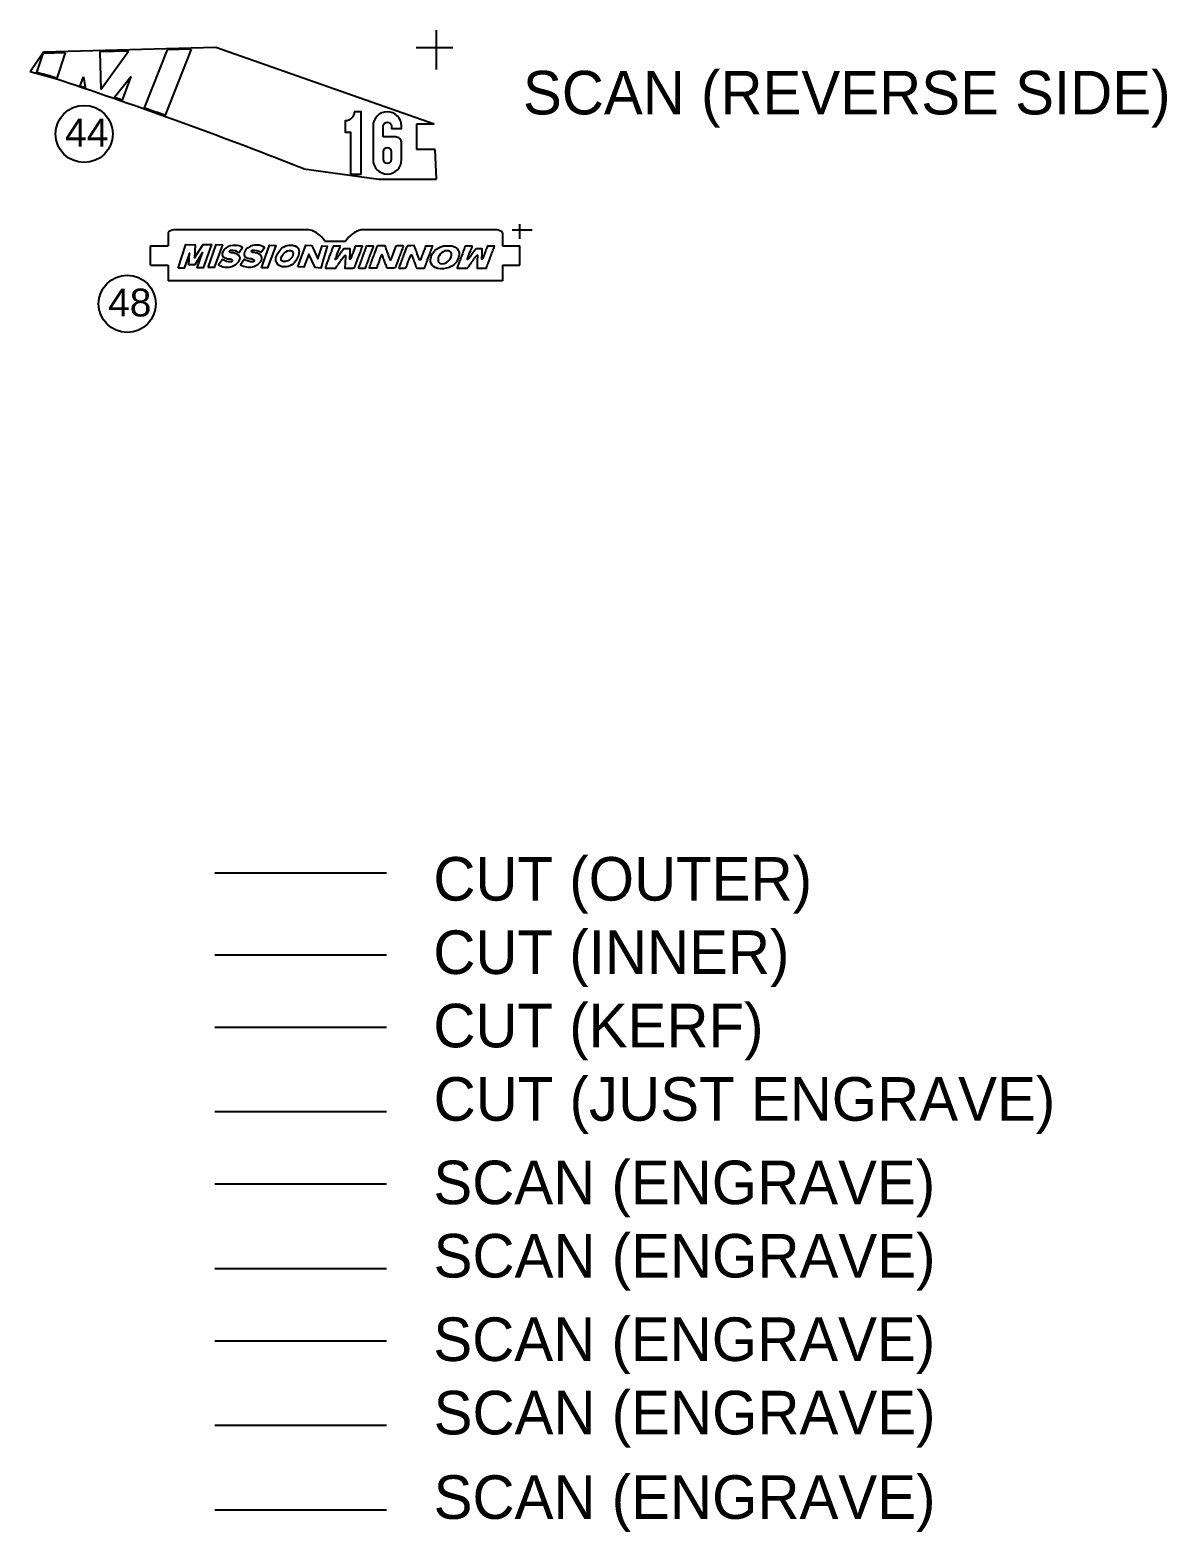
# Model space of a CAD drawing. Header units: centimetres. Extents: x 56783 to 57745, y 15612 to 15912.
# Drawn here: x 57294 to 57489.7, y 15640.7 to 15899.2 of the extents above; entities that cross this region are included whole.
import ezdxf

# ---------------------------------------------------------------- set-up
doc = ezdxf.new("R2010")
doc.units = ezdxf.units.CM
doc.header["$MEASUREMENT"] = 0
for name, color, linetype in [('Exterior', 7, 'Continuous'), ('Interior', 4, 'Continuous'), ('Kerf', 1, 'Continuous'), ('Lineas', 3, 'Continuous'), ('NUMEROS', 7, 'Continuous'), ('Publicidades', 6, 'Continuous'), ('Publicidades 2', 30, 'Continuous'), ('Publicidades 3', 2, 'Continuous'), ('Publicidades 4', 5, 'Continuous'), ('Publicidades 5', 8, 'Continuous')]:
    doc.layers.add(name, color=color, linetype=linetype)

msp = doc.modelspace()

# ---------------------------------------------------------------- linework, layer by layer
for p, q in [((57317.75, 15864.3), (57317.75, 15862.07)), ((57342.06, 15864.79), (57318.76, 15864.79)), ((57374.31, 15864.79), (57351.01, 15864.79)), ((57375.32, 15864.3), (57375.32, 15862.07)), ((57314.75, 15862.07), (57317.75, 15862.07)), ((57314.75, 15858.74), (57314.75, 15862.07)), ((57344.76, 15862.83), (57348.31, 15862.83)), ((57375.32, 15862.07), (57378.32, 15862.07)), ((57378.32, 15858.74), (57378.32, 15862.07)), ((57314.75, 15858.74), (57317.75, 15858.74)), ((57317.75, 15858.74), (57317.75, 15856.02)), ((57375.32, 15858.74), (57375.32, 15856.02)), ((57375.32, 15858.74), (57378.32, 15858.74)), ((57375.32, 15856.02), (57317.75, 15856.02))]:
    msp.add_line(p, q)
for centre, radius, start, end in [((57318.77, 15863.48), 1.31, 90.4821, 141.4824), ((57341.08, 15860.59), 4.31, 31.3958, 76.9072), ((57351.99, 15860.59), 4.31, 103.0928, 148.6042), ((57374.3, 15863.48), 1.31, 38.5176, 89.5179)]:
    msp.add_arc(centre, radius, start, end)
at = {"layer": 'Exterior'}
for p, q in [((57296.31, 15895.37), (57294, 15891.97)), ((57325.96, 15896.19), (57296.31, 15895.37)), ((57363.53, 15882.99), (57325.96, 15896.19)), ((57363.53, 15882.99), (57360.53, 15882.99)), ((57360.53, 15882.99), (57360.53, 15878.64)), ((57363.74, 15878.64), (57360.53, 15878.64)), ((57363.98, 15873.53), (57363.74, 15878.64)), ((57341.13, 15875.29), (57354.05, 15873.53)), ((57354.05, 15873.53), (57363.98, 15873.53)), ((57325.82, 15754.15), (57355.36, 15754.15))]:
    msp.add_line(p, q, dxfattribs=at)
for centre, radius, start, end in [((57276.39, 15818.48), 75.57, 71.3102, 76.5269), ((57046.66, 15130.58), 800.81, 68.42516, 71.51148)]:
    msp.add_arc(centre, radius, start, end, dxfattribs=at)
at = {"layer": 'Interior'}
msp.add_line((57325.82, 15740.03), (57355.36, 15740.03), dxfattribs=at)
at = {"layer": 'Kerf'}
msp.add_line((57325.82, 15727.57), (57355.36, 15727.57), dxfattribs=at)
at = {"layer": 'Lineas'}
for p, q in [((57363.98, 15892.39), (57363.98, 15899.19)), ((57360.48, 15896.19), (57366.76, 15896.19)), ((57377, 15864.79), (57380.39, 15864.79)), ((57378.32, 15863.27), (57378.32, 15865.79)), ((57325.82, 15713.03), (57355.36, 15713.03))]:
    msp.add_line(p, q, dxfattribs=at)
at = {"layer": 'NUMEROS'}
for centre in [(57303.32, 15881.3), (57310.73, 15852.06)]:
    msp.add_circle(centre, 4.92, dxfattribs=at)
at = {"layer": 'Publicidades'}
msp.add_line((57325.82, 15700.57), (57355.36, 15700.57), dxfattribs=at)
at = {"layer": 'Publicidades 2'}
for p, q in [((57346.19, 15862.07), (57347.43, 15862.07)), ((57350.01, 15862.07), (57351.23, 15862.06)), ((57351.88, 15862.06), (57353.15, 15862.06)), ((57362.05, 15862.05), (57363.33, 15862.05)), ((57368.9, 15862.05), (57370.13, 15862.05)), ((57372.73, 15862.04), (57373.95, 15862.04)), ((57325.82, 15686.03), (57355.36, 15686.03))]:
    msp.add_line(p, q, dxfattribs=at)
for points in [[(57319.48, 15858.22), (57320.83, 15862.29), (57322.43, 15862.24), (57322.32, 15859.98), (57323.78, 15862.27), (57325.21, 15862.28), (57323.78, 15858.26), (57322.76, 15858.25), (57323.67, 15860.88), (57322.37, 15858.79), (57321.32, 15858.79), (57321.47, 15860.8), (57320.52, 15858.18)], [(57324.64, 15858.32), (57326.03, 15862.26), (57327.1, 15862.2), (57325.69, 15858.33)], [(57333.83, 15858.24), (57335.22, 15862.17), (57336.29, 15862.12), (57334.88, 15858.24)], [(57340.07, 15858.41), (57341.46, 15862.14), (57342.52, 15862.1), (57343.55, 15859.79), (57344.25, 15862.02), (57345.15, 15861.99), (57344.03, 15858.23), (57343.09, 15858.33), (57341.96, 15860.6), (57341.14, 15858.35)]]:
    msp.add_lwpolyline(points, close=True, dxfattribs=at)
for points in [[(57329.92, 15860.86), (57330.55, 15861.75, 0.169411), (57329.33, 15862.13, 0.173593), (57327.76, 15861.71, 0.156462), (57327.11, 15860.91, 0.307053), (57327.26, 15860.14, 0.151723), (57328.27, 15859.81, -0.249241), (57328.81, 15859.54, -0.590793), (57328.55, 15859.27, -0.17563), (57327.14, 15859.72), (57326.45, 15858.76, 0.200431), (57328.52, 15858.43, 0.214398), (57330.05, 15859.56, 0.340644), (57329.94, 15860.39, 0.168957), (57328.59, 15860.85, -0.372902), (57328.35, 15861.06, -0.465465), (57328.54, 15861.28, -0.230659), (57329.92, 15860.86, 1.723633)], [(57333.7, 15860.89), (57334.33, 15861.78, 0.169411), (57333.11, 15862.16, 0.173593), (57331.53, 15861.73, 0.156462), (57330.89, 15860.93, 0.307053), (57331.04, 15860.16, 0.151723), (57332.05, 15859.84, -0.249241), (57332.59, 15859.56, -0.590793), (57332.33, 15859.29, -0.17563), (57330.92, 15859.74), (57330.23, 15858.78, 0.200431), (57332.29, 15858.45, 0.214398), (57333.83, 15859.59, 0.340644), (57333.72, 15860.42, 0.168957), (57332.37, 15860.88, -0.372902), (57332.13, 15861.08, -0.465465), (57332.32, 15861.3, -0.230659), (57333.7, 15860.89, 1.723633)], [(57336.83, 15861.03, -0.261588), (57338.58, 15862.15, -0.051373), (57339.33, 15862.12, -0.274302), (57340.28, 15861.35, -0.195844), (57339.74, 15859.48, -0.307535), (57337.41, 15858.45, -0.489538), (57336.37, 15860.26, -0.061327), (57336.83, 15861.03, -1.922563)]]:
    msp.add_lwpolyline(points, format="xyb", dxfattribs=at)
msp.add_lwpolyline([(57337.54, 15860.59, -0.178384), (57338.64, 15861.26, -0.209935), (57339.06, 15861.16, -0.078724), (57339.23, 15860.93, -0.279849), (57339.01, 15859.97, -0.288412), (57337.56, 15859.37, -0.495126), (57337.22, 15859.9, -0.109562)], format="xyb", close=True, dxfattribs=at)
for points, knots in [([(57346.19, 15862.07), (57346.17, 15861.97), (57346.13, 15861.86), (57346.06, 15861.71), (57346.03, 15861.64), (57346, 15861.55), (57346, 15861.51), (57346, 15861.47), (57345.99, 15861.43), (57345.96, 15861.42), (57345.94, 15861.4), (57345.91, 15861.33), (57345.89, 15861.26), (57345.88, 15861.18), (57345.84, 15861.08), (57345.8, 15861.01), (57345.77, 15860.95), (57345.74, 15860.86), (57345.74, 15860.82), (57345.74, 15860.78), (57345.72, 15860.73), (57345.7, 15860.72), (57345.68, 15860.71), (57345.65, 15860.66), (57345.65, 15860.62), (57345.65, 15860.58), (57345.62, 15860.47), (57345.57, 15860.37), (57345.52, 15860.28), (57345.48, 15860.18), (57345.48, 15860.16), (57345.48, 15860.11), (57345.24, 15859.44), (57345.15, 15859.23), (57345.11, 15859.16), (57345.09, 15859.07), (57345.09, 15859.03), (57345.09, 15858.99), (57345.07, 15858.96), (57345.05, 15858.94), (57345.03, 15858.93), (57345, 15858.86), (57344.98, 15858.78), (57344.96, 15858.71), (57344.92, 15858.6), (57344.89, 15858.53), (57344.85, 15858.47), (57344.83, 15858.37), (57344.83, 15858.32), (57344.83, 15858.32), (57344.83, 15858.22), (57344.83, 15858.22), (57344.83, 15858.22), (57346.6, 15858.22), (57346.6, 15858.22), (57346.6, 15858.22), (57346.81, 15858.52), (57346.81, 15858.52), (57347.05, 15858.87), (57347.41, 15859.38), (57347.49, 15859.49), (57347.52, 15859.53), (57347.68, 15859.76), (57347.85, 15860), (57348.05, 15860.3), (57348.18, 15860.43), (57348.23, 15860.43), (57348.31, 15860.43), (57348.31, 15860.41), (57348.29, 15860.23), (57348.28, 15860.11), (57348.25, 15859.62), (57348.24, 15859.12), (57348.24, 15859.12), (57348.2, 15858.22), (57348.2, 15858.22), (57348.2, 15858.22), (57348.98, 15858.22), (57348.98, 15858.22), (57349.41, 15858.22), (57349.78, 15858.23), (57349.81, 15858.25), (57349.84, 15858.27), (57349.88, 15858.34), (57349.9, 15858.41), (57349.91, 15858.48), (57349.95, 15858.59), (57349.98, 15858.65), (57350.02, 15858.71), (57350.04, 15858.78), (57350.04, 15858.81), (57350.04, 15858.84), (57350.07, 15858.92), (57350.11, 15858.98), (57350.14, 15859.05), (57350.17, 15859.14), (57350.17, 15859.18), (57350.17, 15859.21), (57350.19, 15859.26), (57350.21, 15859.29), (57350.23, 15859.31), (57350.27, 15859.39), (57350.3, 15859.48), (57350.32, 15859.56), (57350.4, 15859.79), (57350.48, 15860), (57350.56, 15860.2), (57350.68, 15860.52), (57350.74, 15860.69), (57350.81, 15860.87), (57350.88, 15861.08), (57350.91, 15861.14), (57350.94, 15861.21), (57350.96, 15861.29), (57350.96, 15861.32), (57350.96, 15861.36), (57350.98, 15861.39), (57351, 15861.41), (57351.02, 15861.42), (57351.05, 15861.49), (57351.07, 15861.56), (57351.08, 15861.64), (57351.13, 15861.75), (57351.16, 15861.83), (57351.2, 15861.9), (57351.22, 15861.98), (57351.23, 15862.06)], [0.1881178, 0.1881178, 0.1881178, 0.1881178, 0.1927711, 0.1927711, 0.1927711, 0.2048193, 0.2048193, 0.2048193, 0.2168675, 0.2168675, 0.2168675, 0.2289157, 0.2289157, 0.2289157, 0.2409639, 0.2409639, 0.2409639, 0.253012, 0.253012, 0.253012, 0.2650602, 0.2650602, 0.2650602, 0.2771084, 0.2771084, 0.2771084, 0.2891566, 0.2891566, 0.2891566, 0.3012048, 0.3012048, 0.3012048, 0.313253, 0.313253, 0.313253, 0.3253012, 0.3253012, 0.3253012, 0.3373494, 0.3373494, 0.3373494, 0.3493976, 0.3493976, 0.3493976, 0.3614458, 0.3614458, 0.3614458, 0.373494, 0.373494, 0.373494, 0.3855422, 0.3855422, 0.3855422, 0.3975904, 0.3975904, 0.3975904, 0.4096386, 0.4096386, 0.4096386, 0.4216867, 0.4216867, 0.4216867, 0.4337349, 0.4337349, 0.4337349, 0.4457831, 0.4457831, 0.4457831, 0.4578313, 0.4578313, 0.4578313, 0.4698795, 0.4698795, 0.4698795, 0.4819277, 0.4819277, 0.4819277, 0.4939759, 0.4939759, 0.4939759, 0.5060241, 0.5060241, 0.5060241, 0.5180723, 0.5180723, 0.5180723, 0.5301205, 0.5301205, 0.5301205, 0.5421687, 0.5421687, 0.5421687, 0.5542169, 0.5542169, 0.5542169, 0.5662651, 0.5662651, 0.5662651, 0.5783133, 0.5783133, 0.5783133, 0.5903614, 0.5903614, 0.5903614, 0.6024096, 0.6024096, 0.6024096, 0.6144578, 0.6144578, 0.6144578, 0.626506, 0.626506, 0.626506, 0.6385542, 0.6385542, 0.6385542, 0.6506024, 0.6506024, 0.6506024, 0.6626506, 0.6626506, 0.6626506, 0.6746988, 0.6746988, 0.6746988, 0.6792057, 0.6792057, 0.6792057, 0.6792057]), ([(57350.01, 15862.07), (57350, 15862.04), (57349.99, 15862.01), (57349.98, 15861.98), (57349.81, 15861.48), (57349.51, 15860.66), (57349.45, 15860.53), (57349.42, 15860.46), (57349.39, 15860.37), (57349.39, 15860.33), (57349.39, 15860.29), (57349.38, 15860.26), (57349.35, 15860.24), (57349.33, 15860.23), (57349.3, 15860.14), (57349.28, 15860.06), (57349.25, 15859.86), (57349.07, 15859.66), (57349.03, 15859.76), (57349.01, 15859.8), (57349.02, 15859.93), (57349.04, 15860.05), (57349.07, 15860.18), (57349.09, 15860.56), (57349.1, 15860.91), (57349.1, 15860.91), (57349.11, 15861.54), (57349.11, 15861.54), (57349.11, 15861.54), (57347.98, 15861.54), (57347.98, 15861.54), (57347.98, 15861.54), (57347.77, 15861.26), (57347.77, 15861.26), (57347.66, 15861.1), (57347.55, 15860.96), (57347.53, 15860.93), (57347.51, 15860.91), (57347.4, 15860.75), (57347.28, 15860.58), (57347.17, 15860.42), (57347.04, 15860.24), (57347.01, 15860.19), (57346.97, 15860.14), (57346.91, 15860.05), (57346.87, 15860), (57346.73, 15859.79), (57346.58, 15859.65), (57346.56, 15859.71), (57346.54, 15859.76), (57346.55, 15859.81), (57346.72, 15860.18), (57346.75, 15860.27), (57346.78, 15860.37), (57346.78, 15860.4), (57346.78, 15860.44), (57346.8, 15860.48), (57346.82, 15860.5), (57346.84, 15860.53), (57346.89, 15860.64), (57346.94, 15860.76), (57347.07, 15861.13), (57347.31, 15861.75), (57347.38, 15861.91), (57347.4, 15861.96), (57347.42, 15862.01), (57347.43, 15862.07)], [0.3439184, 0.3439184, 0.3439184, 0.3439184, 0.3478261, 0.3478261, 0.3478261, 0.3695652, 0.3695652, 0.3695652, 0.3913043, 0.3913043, 0.3913043, 0.4130435, 0.4130435, 0.4130435, 0.4347826, 0.4347826, 0.4347826, 0.4565217, 0.4565217, 0.4565217, 0.4782609, 0.4782609, 0.4782609, 0.5, 0.5, 0.5, 0.5217391, 0.5217391, 0.5217391, 0.5434783, 0.5434783, 0.5434783, 0.5652174, 0.5652174, 0.5652174, 0.5869565, 0.5869565, 0.5869565, 0.6086957, 0.6086957, 0.6086957, 0.6304348, 0.6304348, 0.6304348, 0.6521739, 0.6521739, 0.6521739, 0.673913, 0.673913, 0.673913, 0.6956522, 0.6956522, 0.6956522, 0.7173913, 0.7173913, 0.7173913, 0.7391304, 0.7391304, 0.7391304, 0.7608696, 0.7608696, 0.7608696, 0.7826087, 0.7826087, 0.7826087, 0.7894063, 0.7894063, 0.7894063, 0.7894063]), ([(57351.88, 15862.06), (57351.87, 15861.96), (57351.85, 15861.86), (57351.82, 15861.8), (57351.78, 15861.73), (57351.74, 15861.64), (57351.74, 15861.6), (57351.74, 15861.56), (57351.72, 15861.51), (57351.7, 15861.5), (57351.68, 15861.48), (57351.65, 15861.41), (57351.63, 15861.33), (57351.61, 15861.26), (57351.57, 15861.14), (57351.54, 15861.06), (57351.51, 15860.99), (57351.42, 15860.76), (57351.34, 15860.54), (57351.27, 15860.33), (57351.18, 15860.09), (57351.15, 15860.01), (57351.11, 15859.94), (57351.09, 15859.86), (57351.09, 15859.83), (57351.09, 15859.81), (57351.06, 15859.73), (57351.02, 15859.67), (57350.99, 15859.6), (57350.96, 15859.51), (57350.96, 15859.47), (57350.96, 15859.43), (57350.94, 15859.39), (57350.93, 15859.38), (57350.91, 15859.36), (57350.87, 15859.25), (57350.83, 15859.14), (57350.79, 15859.02), (57350.7, 15858.79), (57350.64, 15858.61), (57350.57, 15858.43), (57350.52, 15858.27), (57350.52, 15858.25), (57350.52, 15858.23), (57350.79, 15858.22), (57351.11, 15858.22), (57351.11, 15858.22), (57351.69, 15858.21), (57351.69, 15858.21), (57351.69, 15858.21), (57351.78, 15858.4), (57351.78, 15858.4), (57351.88, 15858.63), (57351.96, 15858.82), (57352.13, 15859.32), (57352.21, 15859.54), (57352.3, 15859.77), (57352.33, 15859.85), (57352.37, 15859.93), (57352.39, 15860.02), (57352.39, 15860.05), (57352.39, 15860.09), (57352.41, 15860.13), (57352.43, 15860.15), (57352.45, 15860.16), (57352.48, 15860.23), (57352.5, 15860.3), (57352.52, 15860.38), (57352.56, 15860.49), (57352.59, 15860.55), (57352.63, 15860.62), (57352.65, 15860.69), (57352.65, 15860.72), (57352.65, 15860.75), (57352.68, 15860.84), (57352.71, 15860.92), (57352.75, 15861), (57352.84, 15861.24), (57352.92, 15861.45), (57352.99, 15861.67), (57353.08, 15861.91), (57353.12, 15861.99), (57353.13, 15862.01), (57353.14, 15862.04), (57353.15, 15862.06)], [0.2734931, 0.2734931, 0.2734931, 0.2734931, 0.2884615, 0.2884615, 0.2884615, 0.3076923, 0.3076923, 0.3076923, 0.3269231, 0.3269231, 0.3269231, 0.3461538, 0.3461538, 0.3461538, 0.3653846, 0.3653846, 0.3653846, 0.3846154, 0.3846154, 0.3846154, 0.4038462, 0.4038462, 0.4038462, 0.4230769, 0.4230769, 0.4230769, 0.4423077, 0.4423077, 0.4423077, 0.4615385, 0.4615385, 0.4615385, 0.4807692, 0.4807692, 0.4807692, 0.5, 0.5, 0.5, 0.5192308, 0.5192308, 0.5192308, 0.5384615, 0.5384615, 0.5384615, 0.5576923, 0.5576923, 0.5576923, 0.5769231, 0.5769231, 0.5769231, 0.5961538, 0.5961538, 0.5961538, 0.6153846, 0.6153846, 0.6153846, 0.6346154, 0.6346154, 0.6346154, 0.6538462, 0.6538462, 0.6538462, 0.6730769, 0.6730769, 0.6730769, 0.6923077, 0.6923077, 0.6923077, 0.7115385, 0.7115385, 0.7115385, 0.7307692, 0.7307692, 0.7307692, 0.75, 0.75, 0.75, 0.7692308, 0.7692308, 0.7692308, 0.7884615, 0.7884615, 0.7884615, 0.7922304, 0.7922304, 0.7922304, 0.7922304]), ([(57353.84, 15862.06), (57353.79, 15862.02), (57353.74, 15861.93), (57353.72, 15861.86), (57353.7, 15861.79), (57353.66, 15861.68), (57353.63, 15861.61), (57353.59, 15861.55), (57353.57, 15861.47), (57353.57, 15861.44), (57353.57, 15861.41), (57353.54, 15861.33), (57353.51, 15861.25), (57353.47, 15861.17), (57353.35, 15860.85), (57353.24, 15860.54), (57353.13, 15860.23), (57353, 15859.91), (57352.97, 15859.83), (57352.94, 15859.76), (57352.91, 15859.68), (57352.91, 15859.66), (57352.91, 15859.63), (57352.88, 15859.56), (57352.85, 15859.49), (57352.81, 15859.42), (57352.78, 15859.34), (57352.78, 15859.3), (57352.78, 15859.26), (57352.76, 15859.21), (57352.74, 15859.19), (57352.72, 15859.17), (57352.68, 15859.08), (57352.66, 15859), (57352.64, 15858.91), (57352.57, 15858.71), (57352.5, 15858.55), (57352.42, 15858.33), (57352.41, 15858.25), (57352.45, 15858.23), (57352.48, 15858.22), (57352.75, 15858.22), (57353.06, 15858.22), (57353.06, 15858.22), (57353.61, 15858.23), (57353.61, 15858.23), (57353.61, 15858.23), (57353.72, 15858.5), (57353.72, 15858.5), (57353.77, 15858.64), (57353.88, 15858.93), (57353.96, 15859.15), (57354.03, 15859.36), (57354.13, 15859.6), (57354.16, 15859.68), (57354.19, 15859.75), (57354.22, 15859.84), (57354.22, 15859.88), (57354.22, 15859.92), (57354.23, 15859.96), (57354.26, 15859.97), (57354.28, 15859.98), (57354.31, 15860.05), (57354.32, 15860.11), (57354.37, 15860.29), (57354.49, 15860.52), (57354.55, 15860.52), (57354.58, 15860.52), (57354.61, 15860.49), (57354.61, 15860.46), (57354.61, 15860.43), (57354.65, 15860.33), (57354.7, 15860.23), (57354.74, 15860.14), (57354.78, 15860.02), (57354.78, 15859.99), (57354.78, 15859.95), (57354.8, 15859.9), (57354.83, 15859.89), (57354.85, 15859.87), (57354.87, 15859.82), (57354.87, 15859.79), (57354.87, 15859.75), (57354.9, 15859.65), (57354.93, 15859.59), (57354.97, 15859.52), (57355, 15859.44), (57355, 15859.42), (57355, 15859.39), (57355.02, 15859.32), (57355.06, 15859.24), (57355.09, 15859.16), (57355.15, 15859.02), (57355.19, 15858.93), (57355.22, 15858.83), (57355.28, 15858.68), (57355.32, 15858.58), (57355.35, 15858.48), (57355.4, 15858.36), (57355.41, 15858.31), (57355.44, 15858.21), (57355.45, 15858.21), (57356.12, 15858.21), (57356.88, 15858.21), (57356.85, 15858.2), (57356.95, 15858.54), (57356.98, 15858.61), (57357.05, 15858.82), (57357.12, 15859.01), (57357.19, 15859.2), (57357.28, 15859.43), (57357.31, 15859.51), (57357.34, 15859.6), (57357.39, 15859.73), (57357.42, 15859.8), (57357.45, 15859.88), (57357.48, 15859.97), (57357.48, 15860), (57357.48, 15860.04), (57357.49, 15860.08), (57357.52, 15860.1), (57357.54, 15860.11), (57357.57, 15860.18), (57357.59, 15860.26), (57357.6, 15860.33), (57357.64, 15860.44), (57357.68, 15860.5), (57357.71, 15860.57), (57357.74, 15860.66), (57357.74, 15860.7), (57357.74, 15860.73), (57357.76, 15860.78), (57357.78, 15860.8), (57357.8, 15860.81), (57357.83, 15860.88), (57357.85, 15860.96), (57357.86, 15861.03), (57357.9, 15861.13), (57357.92, 15861.16), (57357.99, 15861.29), (57358.19, 15861.88), (57358.19, 15861.99), (57358.2, 15862.05), (57358.17, 15862.1), (57358.14, 15862.09), (57358.11, 15862.09), (57357.84, 15862.09), (57357.55, 15862.09), (57357.03, 15862.08), (57357.01, 15862.07), (57356.98, 15861.98), (57356.94, 15861.83), (57356.43, 15860.47), (57356.36, 15860.31), (57356.33, 15860.24), (57356.3, 15860.16), (57356.3, 15860.13), (57356.3, 15860.11), (57356.27, 15860.03), (57356.24, 15859.97), (57356.2, 15859.9), (57356.17, 15859.81), (57356.17, 15859.78), (57356.17, 15859.69), (57356.09, 15859.6), (57356, 15859.6), (57355.96, 15859.6), (57355.91, 15859.69), (57355.85, 15859.88), (57355.81, 15860.02), (57355.75, 15860.21), (57355.72, 15860.28), (57355.62, 15860.51), (57355.39, 15861.15), (57355.39, 15861.18), (57355.39, 15861.2), (57355.37, 15861.28), (57355.33, 15861.35), (57355.3, 15861.43), (57355.23, 15861.62), (57355.17, 15861.79), (57355.17, 15861.79), (57355.08, 15862.08), (57355.08, 15862.08), (57355.08, 15862.08), (57354.56, 15862.08), (57354.56, 15862.08), (57354.28, 15862.08), (57354.03, 15862.09), (57353.99, 15862.1), (57353.96, 15862.12), (57353.89, 15862.09), (57353.84, 15862.06)], [0, 0, 0, 0, 0.015625, 0.015625, 0.015625, 0.03125, 0.03125, 0.03125, 0.046875, 0.046875, 0.046875, 0.0625, 0.0625, 0.0625, 0.078125, 0.078125, 0.078125, 0.09375, 0.09375, 0.09375, 0.109375, 0.109375, 0.109375, 0.125, 0.125, 0.125, 0.140625, 0.140625, 0.140625, 0.15625, 0.15625, 0.15625, 0.171875, 0.171875, 0.171875, 0.1875, 0.1875, 0.1875, 0.203125, 0.203125, 0.203125, 0.21875, 0.21875, 0.21875, 0.234375, 0.234375, 0.234375, 0.25, 0.25, 0.25, 0.265625, 0.265625, 0.265625, 0.28125, 0.28125, 0.28125, 0.296875, 0.296875, 0.296875, 0.3125, 0.3125, 0.3125, 0.328125, 0.328125, 0.328125, 0.34375, 0.34375, 0.34375, 0.359375, 0.359375, 0.359375, 0.375, 0.375, 0.375, 0.390625, 0.390625, 0.390625, 0.40625, 0.40625, 0.40625, 0.421875, 0.421875, 0.421875, 0.4375, 0.4375, 0.4375, 0.453125, 0.453125, 0.453125, 0.46875, 0.46875, 0.46875, 0.484375, 0.484375, 0.484375, 0.5, 0.5, 0.5, 0.515625, 0.515625, 0.515625, 0.53125, 0.53125, 0.53125, 0.546875, 0.546875, 0.546875, 0.5625, 0.5625, 0.5625, 0.578125, 0.578125, 0.578125, 0.59375, 0.59375, 0.59375, 0.609375, 0.609375, 0.609375, 0.625, 0.625, 0.625, 0.640625, 0.640625, 0.640625, 0.65625, 0.65625, 0.65625, 0.671875, 0.671875, 0.671875, 0.6875, 0.6875, 0.6875, 0.703125, 0.703125, 0.703125, 0.71875, 0.71875, 0.71875, 0.734375, 0.734375, 0.734375, 0.75, 0.75, 0.75, 0.765625, 0.765625, 0.765625, 0.78125, 0.78125, 0.78125, 0.796875, 0.796875, 0.796875, 0.8125, 0.8125, 0.8125, 0.828125, 0.828125, 0.828125, 0.84375, 0.84375, 0.84375, 0.859375, 0.859375, 0.859375, 0.875, 0.875, 0.875, 0.890625, 0.890625, 0.890625, 0.90625, 0.90625, 0.90625, 0.921875, 0.921875, 0.921875, 0.9375, 0.9375, 0.9375, 0.953125, 0.953125, 0.953125, 0.96875, 0.96875, 0.96875, 0.984375, 0.984375, 0.984375, 1, 1, 1, 1]), ([(57362.05, 15862.05), (57361.99, 15861.79), (57361.76, 15861.11), (57361.58, 15860.7), (57361.55, 15860.62), (57361.52, 15860.54), (57361.52, 15860.52), (57361.52, 15860.5), (57361.49, 15860.42), (57361.45, 15860.35), (57361.42, 15860.28), (57361.39, 15860.2), (57361.39, 15860.16), (57361.39, 15860.12), (57361.38, 15860.07), (57361.36, 15860.06), (57361.34, 15860.04), (57361.29, 15859.94), (57361.26, 15859.82), (57361.21, 15859.67), (57361.17, 15859.61), (57361.1, 15859.61), (57361.02, 15859.59), (57361, 15859.62), (57360.98, 15859.74), (57360.96, 15859.81), (57360.93, 15859.91), (57360.91, 15859.94), (57360.86, 15860.04), (57360.61, 15860.74), (57360.61, 15860.79), (57360.61, 15860.81), (57360.58, 15860.88), (57360.55, 15860.96), (57360.52, 15861.04), (57360.44, 15861.22), (57360.39, 15861.38), (57360.3, 15861.66), (57360.27, 15861.73), (57360.18, 15861.96), (57360.18, 15861.96), (57360.13, 15862.08), (57360.13, 15862.08), (57360.13, 15862.08), (57359.51, 15862.07), (57359.51, 15862.07), (57358.9, 15862.05), (57358.9, 15862.05), (57358.84, 15861.95), (57358.79, 15861.83), (57358.63, 15861.41), (57358.39, 15860.75), (57358.31, 15860.54), (57358.22, 15860.3), (57358.19, 15860.22), (57358.16, 15860.15), (57358.13, 15860.06), (57358.13, 15860.02), (57358.13, 15859.98), (57358.11, 15859.94), (57358.09, 15859.93), (57358.07, 15859.91), (57358.04, 15859.84), (57358.02, 15859.77), (57358, 15859.7), (57357.96, 15859.59), (57357.93, 15859.52), (57357.89, 15859.46), (57357.87, 15859.37), (57357.87, 15859.33), (57357.87, 15859.29), (57357.85, 15859.25), (57357.83, 15859.23), (57357.81, 15859.22), (57357.78, 15859.15), (57357.76, 15859.08), (57357.75, 15859.01), (57357.67, 15858.8), (57357.6, 15858.62), (57357.53, 15858.44), (57357.48, 15858.27), (57357.48, 15858.25), (57357.48, 15858.22), (57357.71, 15858.21), (57358.07, 15858.22), (57358.66, 15858.23), (57358.67, 15858.23), (57358.72, 15858.34), (57358.81, 15858.54), (57358.86, 15858.66), (57358.94, 15858.88), (57358.98, 15859), (57359.08, 15859.28), (57359.16, 15859.49), (57359.24, 15859.71), (57359.36, 15860.02), (57359.42, 15860.18), (57359.56, 15860.53), (57359.66, 15860.59), (57359.72, 15860.37), (57359.79, 15860.19), (57359.97, 15859.69), (57360.08, 15859.38), (57360.14, 15859.25), (57360.2, 15859.07), (57360.22, 15858.99), (57360.24, 15858.91), (57360.28, 15858.82), (57360.31, 15858.8), (57360.33, 15858.77), (57360.34, 15858.73), (57360.34, 15858.69), (57360.34, 15858.66), (57360.37, 15858.57), (57360.41, 15858.5), (57360.44, 15858.42), (57360.47, 15858.32), (57360.49, 15858.28), (57360.51, 15858.21), (57360.59, 15858.21), (57361.19, 15858.21), (57361.19, 15858.21), (57361.87, 15858.2), (57361.87, 15858.2), (57361.87, 15858.2), (57361.95, 15858.35), (57361.95, 15858.35), (57362, 15858.42), (57362.04, 15858.52), (57362.04, 15858.56), (57362.04, 15858.6), (57362.07, 15858.69), (57362.11, 15858.75), (57362.14, 15858.82), (57362.17, 15858.91), (57362.17, 15858.95), (57362.17, 15858.99), (57362.19, 15859.04), (57362.21, 15859.05), (57362.24, 15859.07), (57362.26, 15859.11), (57362.26, 15859.15), (57362.26, 15859.19), (57362.3, 15859.3), (57362.34, 15859.4), (57362.39, 15859.5), (57362.43, 15859.59), (57362.43, 15859.61), (57362.43, 15859.66), (57362.8, 15860.68), (57362.89, 15860.89), (57362.93, 15860.96), (57362.95, 15861.05), (57362.95, 15861.09), (57362.95, 15861.12), (57362.97, 15861.16), (57362.99, 15861.18), (57363.02, 15861.19), (57363.05, 15861.26), (57363.06, 15861.34), (57363.08, 15861.41), (57363.12, 15861.52), (57363.16, 15861.59), (57363.19, 15861.65), (57363.22, 15861.73), (57363.22, 15861.76), (57363.22, 15861.79), (57363.25, 15861.88), (57363.29, 15861.95), (57363.31, 15861.99), (57363.32, 15862.02), (57363.33, 15862.05)], [0.1293502, 0.1293502, 0.1293502, 0.1293502, 0.1395349, 0.1395349, 0.1395349, 0.1511628, 0.1511628, 0.1511628, 0.1627907, 0.1627907, 0.1627907, 0.1744186, 0.1744186, 0.1744186, 0.1860465, 0.1860465, 0.1860465, 0.1976744, 0.1976744, 0.1976744, 0.2093023, 0.2093023, 0.2093023, 0.2209302, 0.2209302, 0.2209302, 0.2325581, 0.2325581, 0.2325581, 0.244186, 0.244186, 0.244186, 0.255814, 0.255814, 0.255814, 0.2674419, 0.2674419, 0.2674419, 0.2790698, 0.2790698, 0.2790698, 0.2906977, 0.2906977, 0.2906977, 0.3023256, 0.3023256, 0.3023256, 0.3139535, 0.3139535, 0.3139535, 0.3255814, 0.3255814, 0.3255814, 0.3372093, 0.3372093, 0.3372093, 0.3488372, 0.3488372, 0.3488372, 0.3604651, 0.3604651, 0.3604651, 0.372093, 0.372093, 0.372093, 0.3837209, 0.3837209, 0.3837209, 0.3953488, 0.3953488, 0.3953488, 0.4069767, 0.4069767, 0.4069767, 0.4186047, 0.4186047, 0.4186047, 0.4302326, 0.4302326, 0.4302326, 0.4418605, 0.4418605, 0.4418605, 0.4534884, 0.4534884, 0.4534884, 0.4651163, 0.4651163, 0.4651163, 0.4767442, 0.4767442, 0.4767442, 0.4883721, 0.4883721, 0.4883721, 0.5, 0.5, 0.5, 0.5116279, 0.5116279, 0.5116279, 0.5232558, 0.5232558, 0.5232558, 0.5348837, 0.5348837, 0.5348837, 0.5465116, 0.5465116, 0.5465116, 0.5581395, 0.5581395, 0.5581395, 0.5697674, 0.5697674, 0.5697674, 0.5813953, 0.5813953, 0.5813953, 0.5930233, 0.5930233, 0.5930233, 0.6046512, 0.6046512, 0.6046512, 0.6162791, 0.6162791, 0.6162791, 0.627907, 0.627907, 0.627907, 0.6395349, 0.6395349, 0.6395349, 0.6511628, 0.6511628, 0.6511628, 0.6627907, 0.6627907, 0.6627907, 0.6744186, 0.6744186, 0.6744186, 0.6860465, 0.6860465, 0.6860465, 0.6976744, 0.6976744, 0.6976744, 0.7093023, 0.7093023, 0.7093023, 0.7209302, 0.7209302, 0.7209302, 0.7325581, 0.7325581, 0.7325581, 0.744186, 0.744186, 0.744186, 0.755814, 0.755814, 0.755814, 0.7674419, 0.7674419, 0.7674419, 0.7790698, 0.7790698, 0.7790698, 0.782698, 0.782698, 0.782698, 0.782698]), ([(57365.19, 15862.03), (57365.12, 15862), (57364.99, 15861.97), (57364.89, 15861.94), (57364.73, 15861.91), (57364.18, 15861.65), (57364.13, 15861.6), (57364.12, 15861.58), (57364.02, 15861.51), (57363.93, 15861.45), (57363.26, 15861), (57362.84, 15860.1), (57362.94, 15859.33), (57362.99, 15858.88), (57363.3, 15858.47), (57363.71, 15858.29), (57364.89, 15857.78), (57366.53, 15858.2), (57367.31, 15859.19), (57367.73, 15859.72), (57367.93, 15860.4), (57367.83, 15860.91), (57367.71, 15861.46), (57367.4, 15861.78), (57366.77, 15861.99), (57366.56, 15862.05), (57366.39, 15862.07), (57365.92, 15862.06), (57365.59, 15862.06), (57365.27, 15862.04), (57365.19, 15862.03), (57365.19, 15862.03), (57365.19, 15862.03), (57365.19, 15862.03)], [0, 0, 0, 0, 0.090909, 0.090909, 0.090909, 0.181818, 0.181818, 0.181818, 0.272727, 0.272727, 0.272727, 0.363636, 0.363636, 0.363636, 0.454545, 0.454545, 0.454545, 0.545455, 0.545455, 0.545455, 0.636364, 0.636364, 0.636364, 0.727273, 0.727273, 0.727273, 0.818182, 0.818182, 0.818182, 0.909091, 0.909091, 0.909091, 1, 1, 1, 1]), ([(57366.21, 15861.12), (57366.47, 15860.98), (57366.54, 15860.85), (57366.53, 15860.51), (57366.51, 15859.34), (57364.92, 15858.43), (57364.34, 15859.25), (57364.25, 15859.38), (57364.24, 15859.45), (57364.24, 15859.72), (57364.24, 15860.02), (57364.26, 15860.08), (57364.4, 15860.34), (57364.62, 15860.74), (57364.98, 15861.05), (57365.35, 15861.16), (57365.57, 15861.23), (57366.06, 15861.2), (57366.21, 15861.12), (57366.21, 15861.12), (57366.21, 15861.12), (57366.21, 15861.12)], [0, 0, 0, 0, 0.142857, 0.142857, 0.142857, 0.285714, 0.285714, 0.285714, 0.428571, 0.428571, 0.428571, 0.571429, 0.571429, 0.571429, 0.714286, 0.714286, 0.714286, 0.857143, 0.857143, 0.857143, 1, 1, 1, 1]), ([(57368.9, 15862.05), (57368.89, 15862.01), (57368.88, 15861.98), (57368.86, 15861.94), (57368.82, 15861.83), (57368.77, 15861.68), (57368.75, 15861.62), (57368.71, 15861.55), (57368.69, 15861.48), (57368.69, 15861.46), (57368.69, 15861.44), (57368.64, 15861.28), (57368.57, 15861.11), (57368.5, 15860.93), (57368.32, 15860.45), (57368.17, 15860.05), (57368.02, 15859.64), (57367.87, 15859.25), (57367.84, 15859.17), (57367.8, 15859.09), (57367.78, 15859.01), (57367.78, 15858.99), (57367.78, 15858.96), (57367.76, 15858.9), (57367.73, 15858.86), (57367.69, 15858.77), (57367.56, 15858.44), (57367.53, 15858.3), (57367.53, 15858.3), (57367.51, 15858.2), (57367.51, 15858.2), (57367.51, 15858.2), (57368.4, 15858.2), (57368.4, 15858.2), (57369.28, 15858.2), (57369.29, 15858.2), (57369.36, 15858.29), (57369.62, 15858.64), (57369.98, 15859.16), (57370.03, 15859.23), (57370.06, 15859.27), (57370.15, 15859.4), (57370.24, 15859.52), (57370.33, 15859.64), (57370.46, 15859.84), (57370.55, 15859.97), (57370.63, 15860.09), (57370.76, 15860.26), (57370.83, 15860.33), (57371.02, 15860.54), (57371.06, 15860.46), (57371, 15859.97), (57370.97, 15859.75), (57370.95, 15859.26), (57370.94, 15858.89), (57370.94, 15858.89), (57370.93, 15858.22), (57370.93, 15858.22), (57370.93, 15858.22), (57371.74, 15858.2), (57371.74, 15858.2), (57371.74, 15858.2), (57372.55, 15858.19), (57372.55, 15858.19), (57372.55, 15858.19), (57372.58, 15858.32), (57372.58, 15858.32), (57372.6, 15858.4), (57372.64, 15858.51), (57372.67, 15858.58), (57372.71, 15858.64), (57372.73, 15858.73), (57372.73, 15858.77), (57372.73, 15858.81), (57372.75, 15858.85), (57372.77, 15858.87), (57372.79, 15858.88), (57372.82, 15858.95), (57372.84, 15859.02), (57372.86, 15859.1), (57372.9, 15859.21), (57372.93, 15859.27), (57372.97, 15859.34), (57372.99, 15859.42), (57372.99, 15859.46), (57372.99, 15859.5), (57373.01, 15859.55), (57373.03, 15859.56), (57373.06, 15859.58), (57373.09, 15859.65), (57373.11, 15859.73), (57373.12, 15859.8), (57373.16, 15859.92), (57373.19, 15860), (57373.28, 15860.2), (57373.36, 15860.43), (57373.59, 15861.04), (57373.7, 15861.35), (57373.82, 15861.67), (57373.85, 15861.74), (57373.88, 15861.82), (57373.91, 15861.9), (57373.91, 15861.94), (57373.91, 15861.97), (57373.93, 15862.01), (57373.95, 15862.04)], [0.1564698, 0.1564698, 0.1564698, 0.1564698, 0.1594203, 0.1594203, 0.1594203, 0.173913, 0.173913, 0.173913, 0.1884058, 0.1884058, 0.1884058, 0.2028986, 0.2028986, 0.2028986, 0.2173913, 0.2173913, 0.2173913, 0.2318841, 0.2318841, 0.2318841, 0.2463768, 0.2463768, 0.2463768, 0.2608696, 0.2608696, 0.2608696, 0.2753623, 0.2753623, 0.2753623, 0.2898551, 0.2898551, 0.2898551, 0.3043478, 0.3043478, 0.3043478, 0.3188406, 0.3188406, 0.3188406, 0.3333333, 0.3333333, 0.3333333, 0.3478261, 0.3478261, 0.3478261, 0.3623188, 0.3623188, 0.3623188, 0.3768116, 0.3768116, 0.3768116, 0.3913043, 0.3913043, 0.3913043, 0.4057971, 0.4057971, 0.4057971, 0.4202899, 0.4202899, 0.4202899, 0.4347826, 0.4347826, 0.4347826, 0.4492754, 0.4492754, 0.4492754, 0.4637681, 0.4637681, 0.4637681, 0.4782609, 0.4782609, 0.4782609, 0.4927536, 0.4927536, 0.4927536, 0.5072464, 0.5072464, 0.5072464, 0.5217391, 0.5217391, 0.5217391, 0.5362319, 0.5362319, 0.5362319, 0.5507246, 0.5507246, 0.5507246, 0.5652174, 0.5652174, 0.5652174, 0.5797101, 0.5797101, 0.5797101, 0.5942029, 0.5942029, 0.5942029, 0.6086957, 0.6086957, 0.6086957, 0.6231884, 0.6231884, 0.6231884, 0.6376812, 0.6376812, 0.6376812, 0.6506235, 0.6506235, 0.6506235, 0.6506235]), ([(57372.73, 15862.04), (57372.72, 15862.02), (57372.72, 15861.99), (57372.7, 15861.97), (57372.67, 15861.91), (57372.62, 15861.79), (57372.59, 15861.69), (57372.56, 15861.6), (57372.49, 15861.39), (57372.44, 15861.24), (57372.38, 15861.08), (57372.31, 15860.89), (57372.27, 15860.82), (57372.24, 15860.74), (57372.21, 15860.66), (57372.21, 15860.63), (57372.21, 15860.61), (57372.19, 15860.55), (57372.17, 15860.51), (57372.14, 15860.47), (57372.08, 15860.29), (57372.02, 15860.11), (57371.93, 15859.84), (57371.9, 15859.78), (57371.82, 15859.77), (57371.74, 15859.76), (57371.73, 15859.77), (57371.75, 15859.83), (57371.77, 15859.87), (57371.79, 15860.27), (57371.81, 15860.72), (57371.81, 15860.72), (57371.84, 15861.54), (57371.84, 15861.54), (57371.84, 15861.54), (57370.7, 15861.54), (57370.7, 15861.54), (57370.7, 15861.54), (57370.56, 15861.36), (57370.56, 15861.36), (57370.41, 15861.15), (57370.05, 15860.65), (57369.95, 15860.5), (57369.92, 15860.45), (57369.81, 15860.31), (57369.72, 15860.18), (57369.63, 15860.06), (57369.53, 15859.91), (57369.5, 15859.84), (57369.46, 15859.78), (57369.4, 15859.72), (57369.35, 15859.71), (57369.27, 15859.69), (57369.27, 15859.7), (57369.31, 15859.84), (57369.33, 15859.93), (57369.38, 15860.06), (57369.41, 15860.14), (57369.45, 15860.21), (57369.47, 15860.3), (57369.47, 15860.32), (57369.47, 15860.35), (57369.49, 15860.41), (57369.52, 15860.45), (57369.54, 15860.49), (57369.63, 15860.71), (57369.71, 15860.94), (57369.91, 15861.44), (57369.99, 15861.65), (57370.07, 15861.84), (57370.1, 15861.9), (57370.12, 15861.98), (57370.13, 15862.05)], [0.105111, 0.105111, 0.105111, 0.105111, 0.1111111, 0.1111111, 0.1111111, 0.1388889, 0.1388889, 0.1388889, 0.1666667, 0.1666667, 0.1666667, 0.1944444, 0.1944444, 0.1944444, 0.2222222, 0.2222222, 0.2222222, 0.25, 0.25, 0.25, 0.2777778, 0.2777778, 0.2777778, 0.3055556, 0.3055556, 0.3055556, 0.3333333, 0.3333333, 0.3333333, 0.3611111, 0.3611111, 0.3611111, 0.3888889, 0.3888889, 0.3888889, 0.4166667, 0.4166667, 0.4166667, 0.4444444, 0.4444444, 0.4444444, 0.4722222, 0.4722222, 0.4722222, 0.5, 0.5, 0.5, 0.5277778, 0.5277778, 0.5277778, 0.5555556, 0.5555556, 0.5555556, 0.5833333, 0.5833333, 0.5833333, 0.6111111, 0.6111111, 0.6111111, 0.6388889, 0.6388889, 0.6388889, 0.6666667, 0.6666667, 0.6666667, 0.6944444, 0.6944444, 0.6944444, 0.7222222, 0.7222222, 0.7222222, 0.7417491, 0.7417491, 0.7417491, 0.7417491])]:
    msp.add_open_spline(points, degree=3, knots=knots, dxfattribs=at)
at = {"layer": 'Publicidades 3'}
msp.add_line((57325.82, 15673.57), (57355.36, 15673.57), dxfattribs=at)
at = {"layer": 'Publicidades 4'}
for p, q in [((57295.16, 15891.89), (57296.24, 15895.17)), ((57300.11, 15895.28), (57296.24, 15895.17)), ((57298.67, 15890.9), (57300.11, 15895.28)), ((57310.92, 15895.58), (57306.01, 15895.44)), ((57306.01, 15895.44), (57306.18, 15888.96)), ((57306.18, 15888.96), (57310.92, 15895.58)), ((57317.58, 15895.76), (57313.65, 15885.79)), ((57321.75, 15895.88), (57317.27, 15884.54)), ((57321.75, 15895.88), (57317.58, 15895.76)), ((57302.63, 15889.59), (57303.19, 15891.15)), ((57302.63, 15889.59), (57303.49, 15889.3)), ((57303.19, 15891.15), (57303.49, 15889.3)), ((57311.38, 15891.2), (57308.51, 15887.59)), ((57309.89, 15887.11), (57311.38, 15891.2)), ((57317.27, 15884.54), (57317.32, 15884.48)), ((57325.82, 15659.04), (57355.36, 15659.04))]:
    msp.add_line(p, q, dxfattribs=at)
for centre, radius, start, end in [((57276.39, 15818.48), 75.77, 72.9056, 75.6618), ((57046.66, 15130.58), 801.01, 70.81502, 70.91919), ((57046.66, 15130.58), 801.01, 70.25135, 70.53021)]:
    msp.add_arc(centre, radius, start, end, dxfattribs=at)
at = {"layer": 'Publicidades 5'}
msp.add_line((57325.82, 15644.5), (57355.36, 15644.5), dxfattribs=at)
for points in [[(57349.81, 15885.11, -0.414214), (57348.25, 15883.55), (57348.25, 15881.62), (57349.17, 15881.62), (57349.17, 15874.41), (57350.98, 15874.41), (57350.98, 15885.11)], [(57354.79, 15880.79), (57354.79, 15882.66, -1), (57356.19, 15882.66), (57356.19, 15882.26), (57357.94, 15882.26), (57357.94, 15882.66, 1), (57353.03, 15882.66), (57353.03, 15876.86, 1), (57357.94, 15876.86), (57357.94, 15879.72, 0.414214), (57356.87, 15880.79)], [(57356.19, 15876.96), (57356.19, 15878.23, 1), (57354.79, 15878.23), (57354.79, 15876.96, 1)]]:
    msp.add_lwpolyline(points, format="xyb", close=True, dxfattribs=at)

# ---------------------------------------------------------------- texts
for s, p in [('SCAN (REVERSE SIDE)', (57378.83, 15884.67)), ('CUT (OUTER)', (57363.41, 15749.34)), ('CUT (INNER)', (57363.41, 15736.71)), ('CUT (KERF)', (57363.41, 15724.08)), ('CUT (JUST ENGRAVE)', (57363.46, 15711.45)), ('SCAN (ENGRAVE)', (57363.41, 15697.08)), ('SCAN (ENGRAVE)', (57363.46, 15684.46)), ('SCAN (ENGRAVE)', (57363.41, 15670.09)), ('SCAN (ENGRAVE)', (57363.46, 15657.46)), ('SCAN (ENGRAVE)', (57363.46, 15642.92))]:
    msp.add_text(s, height=7.5).set_placement(p)
at = {"layer": 'NUMEROS', "char_height": 4.8, "attachment_point": 1}
for s, insert in [('{\\fArial|b0|i0|c0|p34;44}', (57300.02, 15883.94)), ('{\\fArial|b0|i0|c0|p34;48}', (57307.43, 15854.69))]:
    msp.add_mtext_dynamic_manual_height_columns(s, width=23.6905, gutter_width=1, heights=[0], dxfattribs=dict(at, insert=insert))

doc.saveas('drawing.dxf')
